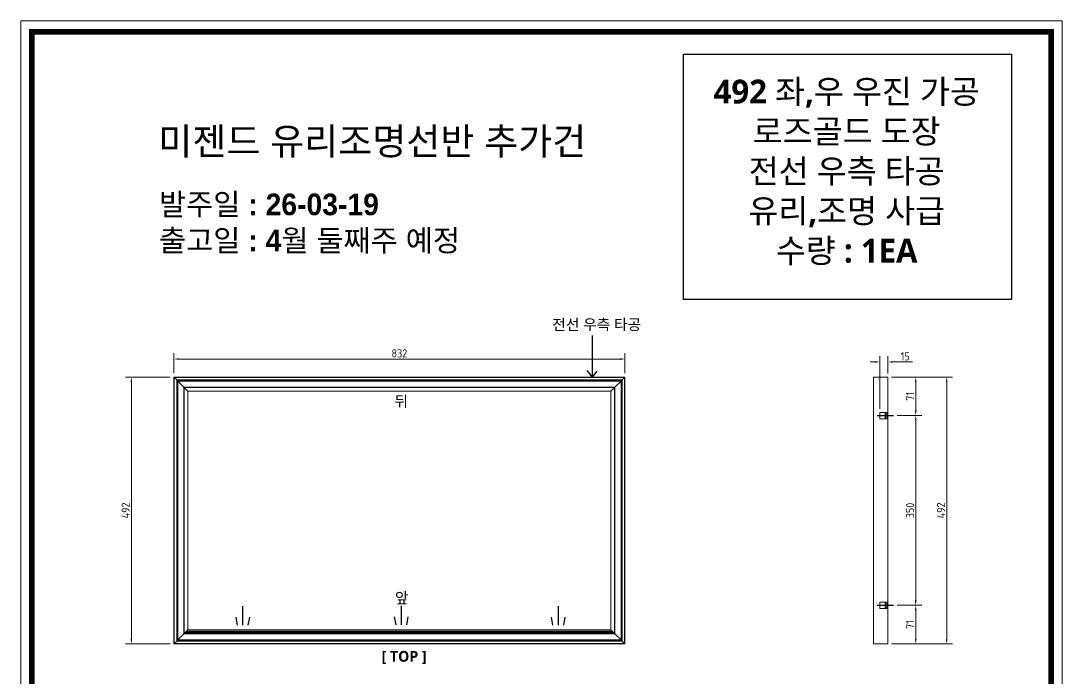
# Model space of a CAD drawing. Header units: millimetres. Extents: x -44117 to 256353, y -2095463 to 65325.
# Drawn here: x 116824 to 118745, y -972194 to -970983 of the extents above; entities that cross this region are included whole.
import ezdxf

# ---------------------------------------------------------------- set-up
doc = ezdxf.new("R2010")
doc.units = ezdxf.units.MM
doc.header["$LTSCALE"] = 10
doc.linetypes.add('CENTER', pattern=[50.8, 31.75, -6.35, 6.35, -6.35])
doc.layers.add('BOX1', color=7, linetype='Continuous', lineweight=0)
doc.layers.add('CENTER', color=4, linetype='CENTER')
doc.layers.add('기본레이어', color=7, linetype='Continuous')
doc.styles.add('Dim-NS', font='isocp.shx', dxfattribs={"bigfont": 'whgtxt.shx'})
doc.styles.add('새굴림', font='Gulim.ttf')
doc.dimstyles.new('D-15', dxfattribs={"dimtxt": 15, "dimasz": 9, "dimexe": 11, "dimexo": 7, "dimgap": 3, "dimtad": 1, "dimzin": 9, "dimdsep": 46, "dimtxsty": 'Dim-NS', "dimcen": 0, "dimclrd": 105, "dimclre": 105, "dimclrt": 2, "dimazin": 2, "dimtfac": 1, "dimtofl": 0, "dimtmove": 0, "dimatfit": 3, "dimfxl": 0, "dimlwd": 13, "dimlwe": 13, "dimarcsym": 0})

# ---------------------------------------------------------------- blocks, each defined once
blk = doc.blocks.new('*D6655')
at = {"layer": 'Defpoints', "color": 0}
for p in [(118430, -971640.2), (118430, -972132.2), (118531.8, -972132.2)]:
    blk.add_point(p, dxfattribs=at)
at = {"layer": '기본레이어', "color": 105, "linetype": 'ByBlock', "lineweight": 13}
for p, q in [((118437, -971640.2), (118542.8, -971640.2)), ((118531.8, -971649.2), (118531.8, -972123.2)), ((118437, -972132.2), (118542.8, -972132.2))]:
    blk.add_line(p, q, dxfattribs=at)
at = {"layer": '기본레이어', "color": 105}
for points in [[(118533.3, -971649.2), (118530.3, -971649.2), (118531.8, -971640.2)], [(118530.3, -972123.2), (118533.3, -972123.2), (118531.8, -972132.2)]]:
    blk.add_solid(points, dxfattribs=at)
at = {"layer": '기본레이어', "color": 2, "insert": (118521.3, -971886.2), "char_height": 15, "attachment_point": 5, "rotation": 90, "style": 'Dim-NS'}
blk.add_mtext('492', dxfattribs=at)
blk = doc.blocks.new('*D6656')
at = {"layer": 'Defpoints', "color": 0}
for p in [(118423, -971640.2), (118474.7, -971640.2), (118433.5, -971711.2)]:
    blk.add_point(p, dxfattribs=at)
at = {"layer": '기본레이어', "color": 105, "linetype": 'ByBlock', "lineweight": 13}
for p, q in [((118430, -971640.2), (118485.7, -971640.2)), ((118474.7, -971702.2), (118474.7, -971649.2)), ((118440.5, -971711.2), (118485.7, -971711.2))]:
    blk.add_line(p, q, dxfattribs=at)
at = {"layer": '기본레이어', "color": 105}
for points in [[(118476.2, -971649.2), (118473.2, -971649.2), (118474.7, -971640.2)], [(118473.2, -971702.2), (118476.2, -971702.2), (118474.7, -971711.2)]]:
    blk.add_solid(points, dxfattribs=at)
at = {"layer": '기본레이어', "color": 2, "insert": (118464.2, -971675.7), "char_height": 15, "attachment_point": 5, "rotation": 90, "style": 'Dim-NS'}
blk.add_mtext('71', dxfattribs=at)
blk = doc.blocks.new('*D6657')
at = {"layer": 'Defpoints', "color": 0}
for p in [(118433.5, -971711.2), (118474.7, -971711.2), (118433.5, -972061.2)]:
    blk.add_point(p, dxfattribs=at)
at = {"layer": '기본레이어', "color": 105, "linetype": 'ByBlock', "lineweight": 13}
for p, q in [((118440.5, -971711.2), (118485.7, -971711.2)), ((118474.7, -972052.2), (118474.7, -971720.2)), ((118440.5, -972061.2), (118485.7, -972061.2))]:
    blk.add_line(p, q, dxfattribs=at)
at = {"layer": '기본레이어', "color": 105}
for points in [[(118476.2, -971720.2), (118473.2, -971720.2), (118474.7, -971711.2)], [(118473.2, -972052.2), (118476.2, -972052.2), (118474.7, -972061.2)]]:
    blk.add_solid(points, dxfattribs=at)
at = {"layer": '기본레이어', "color": 2, "insert": (118464.2, -971886.2), "char_height": 15, "attachment_point": 5, "rotation": 90, "style": 'Dim-NS'}
blk.add_mtext('350', dxfattribs=at)
blk = doc.blocks.new('*D6658')
at = {"layer": 'Defpoints', "color": 0}
for p in [(118433.5, -972061.2), (118474.7, -972061.2), (118423, -972132.2)]:
    blk.add_point(p, dxfattribs=at)
at = {"layer": '기본레이어', "color": 105, "linetype": 'ByBlock', "lineweight": 13}
for p, q in [((118440.5, -972061.2), (118485.7, -972061.2)), ((118474.7, -972123.2), (118474.7, -972070.2)), ((118430, -972132.2), (118485.7, -972132.2))]:
    blk.add_line(p, q, dxfattribs=at)
at = {"layer": '기본레이어', "color": 105}
for points in [[(118476.2, -972070.2), (118473.2, -972070.2), (118474.7, -972061.2)], [(118473.2, -972123.2), (118476.2, -972123.2), (118474.7, -972132.2)]]:
    blk.add_solid(points, dxfattribs=at)
at = {"layer": '기본레이어', "color": 2, "insert": (118464.2, -972096.7), "char_height": 15, "attachment_point": 5, "rotation": 90, "style": 'Dim-NS'}
blk.add_mtext('71', dxfattribs=at)
blk = doc.blocks.new('*D6659')
at = {"layer": 'Defpoints', "color": 0}
for p in [(118423.5, -971612.3), (118423.5, -971640.7), (118408.5, -971705.5)]:
    blk.add_point(p, dxfattribs=at)
at = {"layer": '기본레이어', "color": 105, "linetype": 'ByBlock', "lineweight": 13}
for p, q in [((118399.5, -971612.3), (118390.5, -971612.3)), ((118408.5, -971698.5), (118408.5, -971601.3)), ((118423.5, -971633.7), (118423.5, -971601.3)), ((118432.5, -971612.3), (118468.9, -971612.3))]:
    blk.add_line(p, q, dxfattribs=at)
at = {"layer": '기본레이어', "color": 105}
for points in [[(118399.5, -971613.8), (118399.5, -971610.8), (118408.5, -971612.3)], [(118432.5, -971610.8), (118432.5, -971613.8), (118423.5, -971612.3)]]:
    blk.add_solid(points, dxfattribs=at)
at = {"layer": '기본레이어', "color": 2, "insert": (118455.2, -971601.8), "char_height": 15, "attachment_point": 5, "style": 'Dim-NS'}
blk.add_mtext('15', dxfattribs=at)
blk = doc.blocks.new('*D6661')
at = {"layer": 'Defpoints', "color": 0}
for p in [(117938.2, -971606.9), (117106.2, -971640.2), (117938.2, -971640.2)]:
    blk.add_point(p, dxfattribs=at)
at = {"layer": '기본레이어', "color": 105, "lineweight": 13}
for p, q in [((117106.2, -971633.2), (117106.2, -971595.9)), ((117938.2, -971633.2), (117938.2, -971595.9)), ((117115.2, -971606.9), (117929.2, -971606.9))]:
    blk.add_line(p, q, dxfattribs=at)
at = {"layer": '기본레이어', "color": 105}
for points in [[(117115.2, -971605.4), (117115.2, -971608.4), (117106.2, -971606.9)], [(117929.2, -971608.4), (117929.2, -971605.4), (117938.2, -971606.9)]]:
    blk.add_solid(points, dxfattribs=at)
at = {"layer": '기본레이어', "color": 2, "insert": (117522.2, -971596.4), "char_height": 15, "attachment_point": 5, "style": 'Dim-NS'}
blk.add_mtext('832', dxfattribs=at)
blk = doc.blocks.new('*D6662')
at = {"layer": 'Defpoints', "color": 0}
for p in [(117106.2, -971640.2), (117027.8, -972132.2), (117106.2, -972132.2)]:
    blk.add_point(p, dxfattribs=at)
at = {"layer": '기본레이어', "color": 105, "lineweight": 13}
for p, q in [((117099.2, -971640.2), (117016.8, -971640.2)), ((117027.8, -971649.2), (117027.8, -972123.2)), ((117099.2, -972132.2), (117016.8, -972132.2))]:
    blk.add_line(p, q, dxfattribs=at)
at = {"layer": '기본레이어', "color": 105}
for points in [[(117029.3, -971649.2), (117026.3, -971649.2), (117027.8, -971640.2)], [(117026.3, -972123.2), (117029.3, -972123.2), (117027.8, -972132.2)]]:
    blk.add_solid(points, dxfattribs=at)
at = {"layer": '기본레이어', "color": 2, "insert": (117017.3, -971886.2), "char_height": 15, "attachment_point": 5, "rotation": 90, "style": 'Dim-NS'}
blk.add_mtext('492', dxfattribs=at)

msp = doc.modelspace()

# ---------------------------------------------------------------- linework, layer by layer
at = {"color": 1}
for p, q in [((117878.2177, -971640.16577), (117878.2177, -971563.199)), ((117878.2177, -971640.16577), (117868.31991, -971628.07376)), ((117878.2177, -971640.19867), (117887.25719, -971628.94779))]:
    msp.add_line(p, q, dxfattribs=at)
at = {"color": 7}
for p, q in [((117106.73104, -971640.69866), (117106.23105, -971640.19867)), ((117937.73103, -971640.69866), (117938.23103, -971640.19867)), ((117106.73104, -972131.69867), (117106.23105, -972132.19867)), ((117937.73103, -972131.69867), (117938.23103, -972132.19867))]:
    msp.add_line(p, q, dxfattribs=at)
at = {"color": 7, "linetype": 'Continuous', "lineweight": 15}
for p, q in [((117106.23105, -971640.19867), (117938.23103, -971640.19867)), ((117106.23105, -972132.19867), (117106.23105, -971640.19867)), ((117106.73104, -971640.69866), (117937.73103, -971640.69866)), ((117106.73104, -971640.69866), (117111.39689, -971645.36451)), ((117106.73104, -972131.69867), (117106.73104, -971640.69866)), ((117111.39689, -971645.36451), (117933.06518, -971645.36451)), ((117111.39689, -972127.03282), (117111.39689, -971645.36451)), ((117111.46431, -971645.43196), (117932.99777, -971645.43196)), ((117111.46431, -971645.43196), (117113.19847, -971647.16609)), ((117111.46431, -972126.96539), (117111.46431, -971645.43196)), ((117113.19847, -971647.16609), (117931.2636, -971647.16609)), ((117113.19847, -972125.23124), (117113.19847, -971647.16609)), ((117113.43105, -971647.39867), (117124.78141, -971658.74903)), ((117113.43105, -971647.39867), (117931.03103, -971647.39867)), ((117113.43105, -972124.99867), (117113.43105, -971647.39867)), ((117919.68066, -971658.74903), (117931.03103, -971647.39867)), ((117931.03103, -971647.39867), (117931.03103, -972124.99867)), ((117931.2636, -971647.16609), (117932.99777, -971645.43196)), ((117931.2636, -971647.16609), (117931.2636, -972125.23124)), ((117932.99777, -971645.43196), (117932.99777, -972126.96539)), ((117933.06518, -971645.36451), (117937.73103, -971640.69866)), ((117933.06518, -971645.36451), (117933.06518, -972127.03282)), ((117937.73103, -971640.69866), (117937.73103, -972131.69867)), ((117938.23103, -971640.19867), (117938.23103, -972132.19867)), ((118396.5117, -971640.69866), (118396.5117, -972131.69867)), ((118423.01007, -971640.19867), (118397.0117, -971640.19867)), ((118397.0117, -971640.19867), (118397.0117, -972132.19867)), ((118423.01007, -971640.19867), (118423.01007, -971705.49868)), ((118423.51007, -971640.69866), (118423.51007, -971704.88678)), ((117124.78141, -971658.74903), (117919.68066, -971658.74903)), ((117124.78141, -972113.6483), (117124.78141, -971658.74903)), ((117125.2485, -971659.21613), (117919.21357, -971659.21613)), ((117125.2485, -971659.21613), (117132.19814, -971666.16579)), ((117125.2485, -972113.1812), (117125.2485, -971659.21613)), ((117132.19814, -971666.16579), (117912.26394, -971666.16579)), ((117132.19814, -972106.23156), (117132.19814, -971666.16579)), ((117132.23104, -971666.19866), (117912.23104, -971666.19866)), ((117132.23104, -972106.19867), (117132.23104, -971666.19866)), ((117912.23104, -971666.19866), (117912.23104, -972106.19867)), ((117912.26394, -971666.16579), (117919.21357, -971659.21613)), ((117912.26394, -971666.16579), (117912.26394, -972106.23156)), ((117919.21357, -971659.21613), (117919.21357, -972113.1812)), ((117919.68066, -971658.74903), (117919.68066, -972113.6483)), ((118408.51008, -971716.89867), (118408.51008, -971705.49868)), ((118423.01007, -971705.49868), (118408.51008, -971705.49868)), ((118418.3117, -971705.49868), (118418.3117, -971707.16258)), ((118418.3117, -971715.23477), (118418.3117, -971707.16258)), ((118418.6117, -971706.57699), (118419.0117, -971706.57699)), ((118419.3117, -971705.49868), (118419.3117, -971707.16258)), ((118419.3117, -971707.16258), (118419.3117, -971715.23477)), ((118421.8117, -971716.89867), (118421.8117, -971705.49868)), ((118423.51007, -971717.51057), (118423.51007, -971704.88678)), ((118408.51008, -971716.89867), (118423.01007, -971716.89867)), ((118418.3117, -971715.23477), (118418.3117, -971716.89867)), ((118419.0117, -971715.82036), (118418.6117, -971715.82036)), ((118419.3117, -971715.23477), (118419.3117, -971716.89867)), ((118423.01007, -971716.89867), (118423.01007, -972055.49868)), ((118423.51007, -971717.51057), (118423.51007, -972054.88678)), ((118408.51008, -972066.89867), (118408.51008, -972055.49868)), ((118423.01007, -972055.49868), (118408.51008, -972055.49868)), ((118418.3117, -972055.49868), (118418.3117, -972057.16259)), ((118418.3117, -972065.23476), (118418.3117, -972057.16259)), ((118418.6117, -972056.57699), (118419.0117, -972056.57699)), ((118419.3117, -972055.49868), (118419.3117, -972057.16259)), ((118419.3117, -972057.16259), (118419.3117, -972065.23476)), ((118421.8117, -972066.89867), (118421.8117, -972055.49868)), ((118423.51007, -972067.51057), (118423.51007, -972054.88678)), ((118408.51008, -972066.89867), (118423.01007, -972066.89867)), ((118418.3117, -972065.23476), (118418.3117, -972066.89867)), ((118419.0117, -972065.82036), (118418.6117, -972065.82036)), ((118419.3117, -972065.23476), (118419.3117, -972066.89867)), ((118423.01007, -972066.89867), (118423.01007, -972132.19867)), ((118423.51007, -972067.51057), (118423.51007, -972131.69867)), ((117113.43105, -972124.99867), (117124.78141, -972113.6483)), ((117132.19814, -972106.23156), (117125.2485, -972113.1812)), ((117125.2485, -972113.1812), (117125.73401, -972112.6957)), ((117129.70559, -972108.72412), (117132.19814, -972106.23156)), ((117919.21357, -972113.1812), (117912.26394, -972106.23156)), ((117912.26394, -972106.23156), (117914.75648, -972108.72412)), ((117918.72806, -972112.6957), (117919.21357, -972113.1812)), ((117919.68066, -972113.6483), (117931.03103, -972124.99867)), ((117106.73104, -972131.69867), (117111.39689, -972127.03282)), ((117111.46431, -972126.96539), (117113.19847, -972125.23124)), ((117931.2636, -972125.23124), (117932.99777, -972126.96539)), ((117933.06518, -972127.03282), (117937.73103, -972131.69867)), ((118423.01007, -972132.19867), (118397.0117, -972132.19867))]:
    msp.add_line(p, q, dxfattribs=at)
at = {"color": 8, "linetype": 'Continuous', "lineweight": 15}
for p, q in [((118418.6117, -971705.49868), (118418.6117, -971706.57699)), ((118419.0117, -971705.49868), (118419.0117, -971706.57699)), ((118418.6117, -971715.82036), (118418.6117, -971716.89867)), ((118419.0117, -971715.82036), (118419.0117, -971716.89867)), ((118418.6117, -972055.49868), (118418.6117, -972056.57699)), ((118419.0117, -972055.49868), (118419.0117, -972056.57699)), ((118418.6117, -972065.82036), (118418.6117, -972066.89867)), ((118419.0117, -972065.82036), (118419.0117, -972066.89867))]:
    msp.add_line(p, q, dxfattribs=at)
at = {"color": 2, "linetype": 'Continuous', "lineweight": 15}
for p, q in [((117919.68066, -972113.6483), (117124.78141, -972113.6483)), ((117919.21357, -972113.1812), (117125.2485, -972113.1812)), ((117918.72806, -972112.6957), (117125.73401, -972112.6957)), ((117918.70833, -972112.67596), (117125.75374, -972112.67596)), ((117916.66535, -972110.63297), (117127.79672, -972110.63297)), ((117916.64559, -972110.61323), (117127.81648, -972110.61323)), ((117915.03675, -972109.00438), (117129.42533, -972109.00438)), ((117914.75648, -972108.72412), (117129.70559, -972108.72412)), ((117912.26394, -972106.23156), (117132.19814, -972106.23156)), ((117912.23104, -972106.19867), (117132.23104, -972106.19867)), ((117938.23103, -972132.19867), (117106.23105, -972132.19867)), ((117937.73103, -972131.69867), (117106.73104, -972131.69867)), ((117933.06518, -972127.03282), (117111.39689, -972127.03282)), ((117932.99777, -972126.96539), (117111.46431, -972126.96539)), ((117931.2636, -972125.23124), (117113.19847, -972125.23124)), ((117931.03103, -972124.99867), (117113.43105, -972124.99867))]:
    msp.add_line(p, q, dxfattribs=at)
at = {"color": 7, "const_width": 10.10503}
msp.add_lwpolyline([(116844.08175, -973364.18941), (118724.61284, -973364.18941), (118724.61284, -971003.12092), (116844.08175, -971003.12092)], close=True, dxfattribs=at)
at = {"color": 1}
msp.add_lwpolyline([(118046.17196, -971044.63599), (118651.0522, -971044.63599), (118651.0522, -971497.04389), (118046.17196, -971497.04389)], close=True, dxfattribs=at)
at = {"color": 7, "linetype": 'Continuous', "lineweight": 15, "flags": 128}
for points in [[(117111.46431, -971645.43196), (117111.44204, -971645.40969), (117111.41954, -971645.38716), (117111.39689, -971645.36451)], [(117111.39689, -971645.36451), (117111.41954, -971645.38716), (117111.44204, -971645.40969), (117111.46431, -971645.43196)], [(117113.43105, -971647.39867), (117113.43033, -971647.39796), (117113.42163, -971647.38928), (117113.40333, -971647.37096), (117113.376, -971647.34366), (117113.34057, -971647.30822), (117113.29822, -971647.26584), (117113.2503, -971647.21795), (117113.19847, -971647.16609)], [(117113.19847, -971647.16609), (117113.2503, -971647.21795), (117113.29822, -971647.26584), (117113.34057, -971647.30822), (117113.376, -971647.34366), (117113.40333, -971647.37096), (117113.42163, -971647.38928), (117113.43033, -971647.39796), (117113.43105, -971647.39867)], [(117931.2636, -971647.16609), (117931.21178, -971647.21795), (117931.16385, -971647.26584), (117931.12151, -971647.30822), (117931.08607, -971647.34366), (117931.05874, -971647.37096), (117931.04044, -971647.38928), (117931.03174, -971647.39796), (117931.03103, -971647.39867)], [(117931.03103, -971647.39867), (117931.03174, -971647.39796), (117931.04044, -971647.38928), (117931.05874, -971647.37096), (117931.08607, -971647.34366), (117931.12151, -971647.30822), (117931.16385, -971647.26584), (117931.21178, -971647.21795), (117931.2636, -971647.16609)], [(117933.06518, -971645.36451), (117933.04253, -971645.38716), (117933.02003, -971645.40969), (117932.99777, -971645.43196)], [(117932.99777, -971645.43196), (117933.02003, -971645.40969), (117933.04253, -971645.38716), (117933.06518, -971645.36451)], [(117125.2485, -971659.21613), (117125.20347, -971659.17113), (117125.14148, -971659.10911), (117125.06495, -971659.0326), (117124.97704, -971658.94466), (117124.88122, -971658.84887), (117124.78141, -971658.74903)], [(117124.78141, -971658.74903), (117124.88122, -971658.84887), (117124.97704, -971658.94466), (117125.06495, -971659.0326), (117125.14148, -971659.10911), (117125.20347, -971659.17113), (117125.2485, -971659.21613)], [(117132.19814, -971666.16579), (117132.22216, -971666.18978), (117132.23101, -971666.19863), (117132.23104, -971666.19866)], [(117912.26394, -971666.16579), (117912.23992, -971666.18978), (117912.23107, -971666.19863), (117912.23104, -971666.19866)], [(117919.68066, -971658.74903), (117919.58085, -971658.84887), (117919.48504, -971658.94466), (117919.39712, -971659.0326), (117919.32059, -971659.10911), (117919.2586, -971659.17113), (117919.21357, -971659.21613)], [(117919.21357, -971659.21613), (117919.2586, -971659.17113), (117919.32059, -971659.10911), (117919.39712, -971659.0326), (117919.48504, -971658.94466), (117919.58085, -971658.84887), (117919.68066, -971658.74903)], [(117125.2485, -972113.1812), (117125.20347, -972113.22622), (117125.14148, -972113.28823), (117125.06495, -972113.36474), (117124.97704, -972113.45267), (117124.88122, -972113.54848), (117124.78141, -972113.6483)], [(117124.78141, -972113.6483), (117124.88122, -972113.54848), (117124.97704, -972113.45267), (117125.06495, -972113.36474), (117125.14148, -972113.28823), (117125.20347, -972113.22622), (117125.2485, -972113.1812)], [(117919.68066, -972113.6483), (117919.58085, -972113.54848), (117919.48504, -972113.45267), (117919.39712, -972113.36474), (117919.32059, -972113.28823), (117919.2586, -972113.22622), (117919.21357, -972113.1812)], [(117919.21357, -972113.1812), (117919.2586, -972113.22622), (117919.32059, -972113.28823), (117919.39712, -972113.36474), (117919.48504, -972113.45267), (117919.58085, -972113.54848), (117919.68066, -972113.6483)], [(117111.46431, -972126.96539), (117111.44204, -972126.98765), (117111.41954, -972127.01017), (117111.39689, -972127.03282)], [(117111.39689, -972127.03282), (117111.41954, -972127.01017), (117111.44204, -972126.98765), (117111.46431, -972126.96539)], [(117113.43105, -972124.99867), (117113.43033, -972124.99938), (117113.42163, -972125.00807), (117113.40333, -972125.02638), (117113.376, -972125.0537), (117113.34057, -972125.08913), (117113.29822, -972125.1315), (117113.2503, -972125.1794), (117113.19847, -972125.23124)], [(117113.19847, -972125.23124), (117113.2503, -972125.1794), (117113.29822, -972125.1315), (117113.34057, -972125.08913), (117113.376, -972125.0537), (117113.40333, -972125.02638), (117113.42163, -972125.00807), (117113.43033, -972124.99938), (117113.43105, -972124.99867)], [(117931.2636, -972125.23124), (117931.21178, -972125.1794), (117931.16385, -972125.1315), (117931.12151, -972125.08913), (117931.08607, -972125.0537), (117931.05874, -972125.02638), (117931.04044, -972125.00807), (117931.03174, -972124.99938), (117931.03103, -972124.99867)], [(117931.03103, -972124.99867), (117931.03174, -972124.99938), (117931.04044, -972125.00807), (117931.05874, -972125.02638), (117931.08607, -972125.0537), (117931.12151, -972125.08913), (117931.16385, -972125.1315), (117931.21178, -972125.1794), (117931.2636, -972125.23124)], [(117933.06518, -972127.03282), (117933.04253, -972127.01017), (117933.02003, -972126.98765), (117932.99777, -972126.96539)], [(117932.99777, -972126.96539), (117933.02003, -972126.98765), (117933.04253, -972127.01017), (117933.06518, -972127.03282)]]:
    msp.add_lwpolyline(points, dxfattribs=at)
at = {"color": 7, "linetype": 'Continuous', "lineweight": 15}
for centre, radius, start, end in [((118397.0117, -971640.69867), 0.5, 90, 180), ((118423.01007, -971640.69867), 0.5, 0, 90), ((117100.85474, -971697.57051), 44.36964, 44.9959317, 45.05599016), ((117943.60734, -971697.57051), 44.36964, 134.94400984, 135.0040683), ((117115.07255, -972089.06822), 24.24595, 314.93691968, 315.04685979), ((117115.07255, -972089.06822), 24.24595, 314.93691968, 315.04685979), ((117929.38953, -972089.06822), 24.24595, 224.95314021, 225.06308032), ((117929.38953, -972089.06822), 24.24595, 224.95314021, 225.06308032), ((118397.0117, -972131.69867), 0.5, 180, 270), ((118423.01007, -972131.69867), 0.5, 270, 0)]:
    msp.add_arc(centre, radius, start, end, dxfattribs=at)
for points, knots in [([(118418.3117, -971707.16258), (118418.31603, -971707.07953), (118418.32439, -971706.91921), (118418.39155, -971706.72846), (118418.48259, -971706.62276), (118418.55331, -971706.58314), (118418.59237, -971706.57903), (118418.6117, -971706.57699)], [0, 0, 0, 0, 0.3547339376, 0.6847302256, 0.8502550334, 0.9258696041, 1, 1, 1, 1]), ([(118419.0117, -971706.57699), (118419.02927, -971706.57867), (118419.06832, -971706.58241), (118419.13109, -971706.61677), (118419.20679, -971706.69501), (118419.29164, -971706.87685), (118419.31158, -971707.04687), (118419.3117, -971707.16131), (118419.3117, -971707.16258)], [0, 0, 0, 0, 0.0673867122, 0.1498327289, 0.276890713, 0.5131868998, 0.9945907751, 1, 1, 1, 1]), ([(118423.51007, -971704.88678), (118423.5081, -971704.92377), (118423.50123, -971705.05237), (118423.43182, -971705.23095), (118423.30033, -971705.38683), (118423.18321, -971705.46411), (118423.0835, -971705.49542), (118423.02839, -971705.49787), (118423.01007, -971705.49868)], [0, 0, 0, 0, 0.1451778839, 0.5047425424, 0.6921420023, 0.8379788593, 0.946144557, 1, 1, 1, 1]), ([(118418.6117, -971715.82036), (118418.59413, -971715.81868), (118418.55507, -971715.81494), (118418.49231, -971715.78058), (118418.41661, -971715.70234), (118418.33175, -971715.5205), (118418.31182, -971715.35048), (118418.3117, -971715.23605), (118418.3117, -971715.23477)], [0, 0, 0, 0, 0.06738672243, 0.14983275158, 0.27689035601, 0.51318682612, 0.99459077424, 1, 1, 1, 1]), ([(118419.3117, -971715.23477), (118419.30737, -971715.31783), (118419.29901, -971715.47814), (118419.23184, -971715.66889), (118419.1408, -971715.77459), (118419.07009, -971715.81421), (118419.03103, -971715.81832), (118419.0117, -971715.82036)], [0, 0, 0, 0, 0.3547339376, 0.6847302256, 0.8502550334, 0.9258696041, 1, 1, 1, 1]), ([(118423.01007, -971716.89867), (118423.05119, -971716.90277), (118423.13311, -971716.91095), (118423.25795, -971716.97694), (118423.38942, -971717.10349), (118423.48966, -971717.29399), (118423.50344, -971717.44015), (118423.51007, -971717.51057)], [0, 0, 0, 0, 0.1204947746, 0.2400645427, 0.4291432773, 0.724956292, 1, 1, 1, 1]), ([(118418.3117, -972057.16259), (118418.31603, -972057.07953), (118418.32439, -972056.91921), (118418.39155, -972056.72844), (118418.4826, -972056.62278), (118418.55331, -972056.58313), (118418.59237, -972056.57902), (118418.6117, -972056.57699)], [0, 0, 0, 0, 0.35475293607, 0.68473899796, 0.85025096584, 0.92587261141, 1, 1, 1, 1]), ([(118419.0117, -972056.57699), (118419.02927, -972056.57867), (118419.06832, -972056.58243), (118419.13109, -972056.61676), (118419.20679, -972056.69501), (118419.29165, -972056.87684), (118419.31158, -972057.04688), (118419.3117, -972057.16132), (118419.3117, -972057.16259)], [0, 0, 0, 0, 0.06738886411, 0.14982562121, 0.27688212715, 0.51317556491, 0.99459083799, 1, 1, 1, 1]), ([(118423.51007, -972054.88678), (118423.49828, -972054.98361), (118423.47884, -972055.14326), (118423.35551, -972055.33254), (118423.2326, -972055.4369), (118423.11758, -972055.49002), (118423.04337, -972055.49599), (118423.01007, -972055.49868)], [0, 0, 0, 0, 0.37571821358, 0.61953786058, 0.78219478462, 0.90229900779, 1, 1, 1, 1]), ([(118418.6117, -972065.82036), (118418.59413, -972065.81868), (118418.55508, -972065.81492), (118418.49231, -972065.78059), (118418.41661, -972065.70234), (118418.33175, -972065.52051), (118418.31182, -972065.35047), (118418.3117, -972065.23603), (118418.3117, -972065.23476)], [0, 0, 0, 0, 0.0673888743, 0.1498256439, 0.2768817702, 0.5131754912, 0.9945908372, 1, 1, 1, 1]), ([(118419.3117, -972065.23476), (118419.30737, -972065.31782), (118419.29901, -972065.47814), (118419.23185, -972065.6689), (118419.1408, -972065.77458), (118419.07009, -972065.81422), (118419.03103, -972065.81833), (118419.0117, -972065.82036)], [0, 0, 0, 0, 0.35475367513, 0.68473642352, 0.85025197527, 0.92587165268, 1, 1, 1, 1]), ([(118423.01007, -972066.89867), (118423.05119, -972066.90277), (118423.13311, -972066.91094), (118423.25795, -972066.97692), (118423.38941, -972067.10351), (118423.48966, -972067.29399), (118423.50344, -972067.44015), (118423.51007, -972067.51057)], [0, 0, 0, 0, 0.1204923561, 0.2400605157, 0.4291544366, 0.7249619928, 1, 1, 1, 1])]:
    msp.add_open_spline(points, degree=3, knots=knots, dxfattribs=at)
at = {"layer": 'BOX1', "color": 6}
msp.add_lwpolyline([(116823.8717, -973384.39946), (118744.8229, -973384.39946), (118744.8229, -970982.91086), (116823.8717, -970982.91086)], close=True, dxfattribs=at)
at = {"layer": 'CENTER', "ltscale": 0.2}
for p, q in [((118403.51008, -971711.19868), (118433.51008, -971711.19868)), ((118403.51008, -972061.19867), (118433.51008, -972061.19867))]:
    msp.add_line(p, q, dxfattribs=at)
at = {"layer": '기본레이어', "color": 2}
for p, q in [((117233.42424, -972097.92305), (117233.42424, -972062.92305)), ((117526.03312, -972096.95807), (117526.03312, -972061.95807)), ((117815.53051, -972097.92305), (117815.53051, -972062.92305)), ((117223.42424, -972097.92305), (117220.81951, -972083.15093)), ((117243.42424, -972097.92305), (117246.02896, -972083.15093)), ((117516.03312, -972096.95807), (117513.4284, -972082.18596)), ((117536.03312, -972096.95807), (117538.63784, -972082.18596)), ((117805.53051, -972097.92305), (117802.92579, -972083.15093)), ((117825.53051, -972097.92305), (117828.13523, -972083.15093))]:
    msp.add_line(p, q, dxfattribs=at)

# ---------------------------------------------------------------- texts
at = {"color": 7, "style": '새굴림'}
msp.add_text('미젠드 유리조명선반 추가건', height=50, dxfattribs=at).set_placement((117077.54086, -971230.01765))
for s, insert, char_height, width, attachment_point in [('{\\fMalgun Gothic|b1|i0|c129|p50;492 좌,우 우진 가공 \\P로즈골드 도장\\P전선 우측 타공\\P유리,조명 사급\\P수량 : 1EA}', (118347.376, -971262.54003), 44.0402492, 1306.6472673, 5), ('{\\fMalgun Gothic|b1|i0|c129|p50;뒤}', (117513.08134, -971674.77345), 20, 1095.6844389, 1), ('{\\fMalgun Gothic|b1|i0|c129|p50;앞}', (117513.96394, -972037.42754), 20, 1095.6844389, 1), ('{\\fMalgun Gothic|b1|i0|c129|p50;[ TOP ]}', (117530.85632, -972157.53432), 20, 170.0372447, 5)]:
    msp.add_mtext(s, dxfattribs=dict(insert=insert, char_height=char_height, width=width, attachment_point=attachment_point))
at = {"insert": (117078.65228, -971301.55666), "char_height": 39.9257485, "attachment_point": 1}
msp.add_mtext_dynamic_manual_height_columns('{\\f굴림|b1|i0|c129|p50;발주일 : 26-03-19\\P출고일 : 4월 둘째주 예정}', width=12072.7918459, gutter_width=155.2668, heights=[-112.85889], dxfattribs=at)
at = {"color": 1, "insert": (117886.26733, -971544.31959), "char_height": 20, "width": 593.3877721, "attachment_point": 5}
msp.add_mtext('{\\fMalgun Gothic|b1|i0|c129|p50;전선 우측 타공}', dxfattribs=at)

# ---------------------------------------------------------------- dimensions: what is measured, and where the dimension line sits
at = {"layer": '기본레이어'}
for base, p1, p2, override, picture, middle in [((117938.23103, -971606.89033), (117106.23105, -971640.19867), (117938.23103, -971640.19867), {"dimtfill": 0}, '*D6661', (117522.23104, -971596.39033)), ((118423.51007, -971612.29805), (118408.51008, -971705.49868), (118423.51007, -971640.69866), {"dimfxl": 100}, '*D6659', (118455.22436, -971601.79805))]:
    dim = msp.add_linear_dim(base=base, p1=p1, p2=p2, dimstyle='D-15', override=override, dxfattribs=at)
    dim.commit()
    dim.dimension.update_dxf_attribs({"geometry": picture, "text_midpoint": middle})
for base, p1, p2, override, picture, middle in [((117027.77594, -972132.19867), (117106.23105, -971640.19867), (117106.23105, -972132.19867), {"dimtfill": 0}, '*D6662', (117017.27594, -971886.19867)), ((118474.73561, -971640.1988), (118433.51008, -971711.19868), (118423.02107, -971640.1988), {"dimfxl": 100}, '*D6656', (118464.23561, -971675.69874)), ((118531.77511, -972132.1988), (118430.02107, -971640.1988), (118430.02107, -972132.1988), {"dimfxl": 100, "dimtfill": 0}, '*D6655', (118521.27511, -971886.1988)), ((118474.73561, -971711.19868), (118433.51008, -972061.19867), (118433.51008, -971711.19868), {"dimfxl": 100}, '*D6657', (118464.23561, -971886.19867)), ((118474.73561, -972061.19867), (118423.01007, -972132.19867), (118433.51008, -972061.19867), {"dimfxl": 100}, '*D6658', (118464.23561, -972096.69867))]:
    dim = msp.add_linear_dim(base=base, p1=p1, p2=p2, angle=90, dimstyle='D-15', override=override, dxfattribs=at)
    dim.commit()
    dim.dimension.update_dxf_attribs({"geometry": picture, "text_midpoint": middle})

doc.saveas('drawing.dxf')
